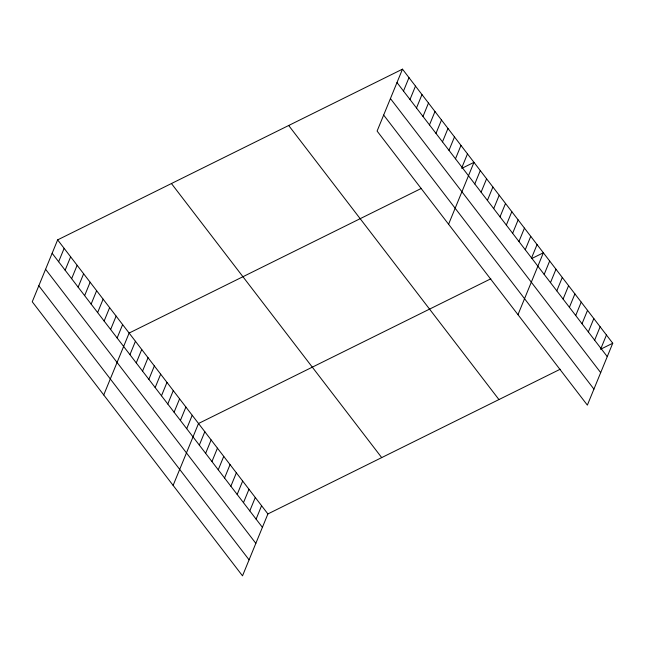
<?xml version="1.0" encoding="UTF-8"?>
<svg xmlns="http://www.w3.org/2000/svg" width="645" height="645" viewBox="0 0 645 645"><rect width="100%" height="100%" fill="white"/><g stroke="black" fill="none" stroke-linecap="round" stroke-linejoin="round"><path stroke-width="0.97" d="M402.488 69.16L377.099 131.064L587.361 405.125L612.75 343.229L402.488 69.16L57.639 239.875L32.25 301.771L242.512 575.84L267.901 513.936L560.223 369.23M58.639 261.741L64.137 248.341M65.137 270.207L70.636 256.815M71.643 278.68L77.134 265.288M78.142 287.154L83.632 273.754M84.64 295.62L90.131 282.228M91.139 304.093L96.629 290.702M97.637 312.567L103.127 299.167M104.135 321.033L109.626 307.641M110.634 329.506L116.124 316.115M117.132 337.98L122.631 324.58M103.74 394.95L129.129 333.054L421.451 188.348M129.943 354.669L135.434 341.278M136.248 362.893L141.739 349.501M142.553 371.117L148.052 357.717M148.866 379.341L154.357 365.941M155.171 387.556L160.661 374.164M161.476 395.78L166.974 382.388M167.789 404.004L173.279 390.612M174.094 412.228L179.592 398.828M180.406 420.443L185.897 407.051M186.711 428.667L192.202 415.275M173.126 485.395L198.515 423.499L490.837 278.785M199.329 445.115L204.82 431.715M205.634 453.338L211.125 439.938M211.939 461.554L217.438 448.162M218.252 469.778L223.742 456.386M224.557 478.001L230.055 464.61M230.87 486.225L236.36 472.825M237.175 494.449L242.665 481.049M403.496 91.034L408.986 77.634M243.479 502.665L248.978 489.273M409.994 99.499L415.485 86.108M249.792 510.888L255.283 497.497M416.493 107.973L421.983 94.581M256.097 519.112L261.588 505.712M422.991 116.447L428.482 103.047M429.489 124.912L434.98 111.52M435.988 133.386L441.478 119.994M442.486 141.86L447.977 128.46M448.985 150.325L454.483 136.934M455.483 158.799L460.981 145.407M461.981 167.273L467.48 153.873M448.589 224.242L473.978 162.347L461.723 168.41M474.793 183.962L480.283 170.57M481.097 192.186L486.596 178.794M487.41 200.41L492.901 187.01M493.715 208.633L499.206 195.233M500.02 216.849L505.519 203.457M506.333 225.073L511.824 211.681M512.638 233.297L518.129 219.897M518.943 241.52L524.441 228.12M525.256 249.736L530.746 236.344M531.561 257.96L537.059 244.568M517.975 314.687L543.364 252.792L531.98 258.419M544.178 274.407L549.669 261.007M550.483 282.631L555.982 269.231M556.796 290.847L562.287 277.455M563.101 299.07L568.592 285.679M569.406 307.294L574.905 293.894M575.719 315.518L581.21 302.118M582.024 323.734L587.522 310.342M588.329 331.957L593.827 318.565M594.642 340.181L600.132 326.789M600.947 348.405L606.445 335.005M600.495 349.3L612.75 343.229M396.989 82.56L607.259 356.629M390.427 98.564L600.688 372.633M383.662 115.06L593.932 389.12M288.686 125.501L498.948 399.561M171.441 183.535L381.703 457.603M57.639 239.875L267.901 513.936M52.14 253.267L262.402 527.336M45.577 269.271L255.839 543.34M38.813 285.767L249.075 559.828"/></g></svg>
